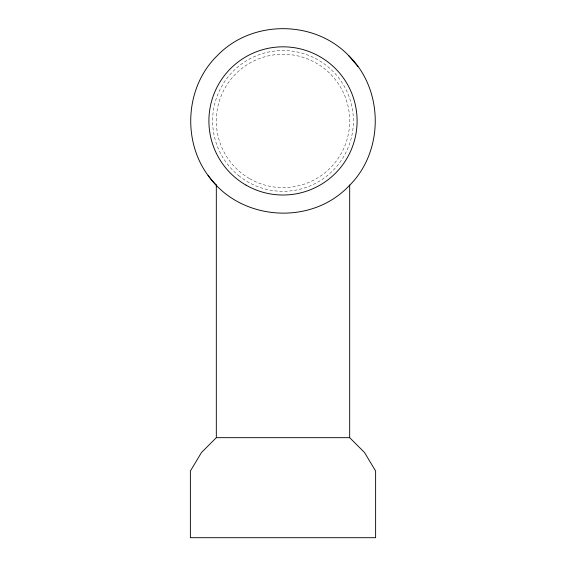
<?xml version="1.0" encoding="UTF-8"?>
<svg xmlns="http://www.w3.org/2000/svg" width="566" height="566" viewBox="0 0 566 566"><rect width="100%" height="100%" fill="white"/><g stroke="black" fill="none" stroke-linecap="round" stroke-linejoin="round"><path stroke-width="0.42" stroke-dasharray="2.83 2.12" d="M249.656 178.672A66.682 66.682 0 0 0 349.682 120.919A66.682 66.682 0 0 0 249.656 63.166A66.682 66.682 0 0 0 249.656 178.672M238.703 175.623A70.389 70.389 0 0 0 352.526 131.928A70.389 70.389 0 0 0 257.778 55.206A70.389 70.389 0 0 0 238.703 175.623"/><path stroke-width="0.85" d="M216.318 185.011L216.318 437.674L201.496 452.489L190.381 471.018L190.381 537.7L375.619 537.7L375.619 471.018L364.504 452.489L349.682 437.674L349.682 185.011M216.318 437.674L349.682 437.674M208.069 175.361C239.623 220.705 310.239 226.259 348.493 186.412C384.165 152.063 384.165 89.775 348.493 55.426C314.144 19.753 251.856 19.753 217.507 55.426C182.365 89.315 181.636 150.705 216.396 185.11M348.493 55.426L357.931 66.477M245.955 185.089A74.096 74.096 0 0 0 357.096 120.919A74.096 74.096 0 0 0 245.955 56.749A74.096 74.096 0 0 0 245.955 185.089"/></g></svg>
